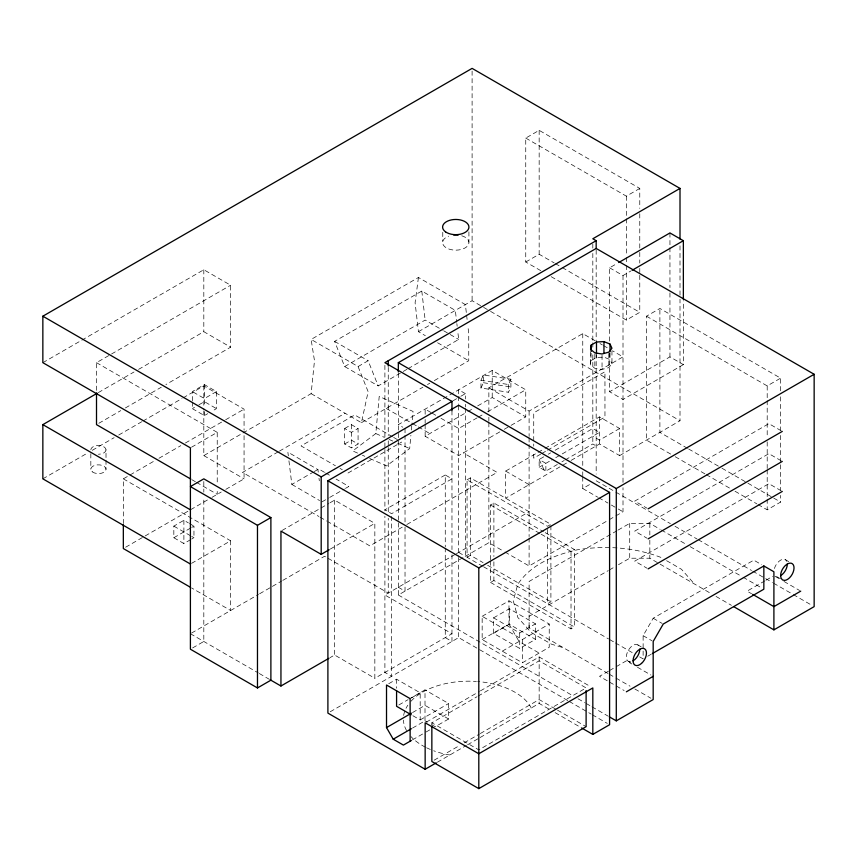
<?xml version="1.0" encoding="UTF-8"?>
<svg xmlns="http://www.w3.org/2000/svg" width="857" height="857" viewBox="0 0 857 857"><rect width="100%" height="100%" fill="white"/><g stroke="black" fill="none" stroke-linecap="round" stroke-linejoin="round"><path stroke-width="0.64" stroke-dasharray="4.29 3.21" d="M412.528 728.064L425.008 720.855L425.008 689.874L409.089 699.066M434.349 380.594L468.747 360.733L468.747 333.63L467.826 325.714M608.063 673.506L529.101 627.924L529.101 625.385M357.562 453.085L352.72 450.932L375.816 433.556L379.212 396.459L413.074 411.456L411.863 424.708M369.656 458.441L386.582 465.94L409.678 448.565L410.889 435.313M411.371 430.01L411.735 426.036M243.045 432.956L311.123 393.652L314.487 360.733L311.123 339.436L418.441 277.486L465.383 304.589L466.454 313.833M418.441 277.486L415.099 302.778L418.441 331.691L425.351 335.687M611.952 350.834L611.952 363.732L608.802 367.642L602.043 369.453L594.844 368.339L590.569 364.814L591.212 352.784M311.123 393.652L361.429 422.694L368.135 391.713L358.076 366.55L311.123 339.436M480.97 380.262L483.423 374.97L510.911 379.223L510.911 386.968L508.458 392.26L480.97 388.007L480.97 380.262L508.458 384.514L510.911 379.223M480.97 388.007L483.423 382.715L483.423 374.97M639.665 656.901L643.125 658.894L643.125 635.669L653.184 618.24L753.785 560.157L761.616 564.677M42.85 362.672L203.816 269.741L230.64 285.231L230.64 347.181L165.883 384.568M96.509 390.353L96.509 362.672L110.382 354.659M111.539 353.995L230.64 285.231M540.788 270.673L525.748 261.996L525.748 138.084L539.16 130.339L639.772 188.422L639.772 208.412M98.319 392.602L133.992 372.002M138.577 369.367L203.816 331.691L230.64 347.181M98.823 423.294L120.794 410.61M125.411 407.932L161.266 387.235M192.332 400.765L192.332 391.585L204.405 384.622L216.467 391.585L216.467 408.628L212.086 411.156M42.85 478.838L87.693 452.946M92.288 450.3L114.131 437.681M118.737 435.024L141.726 421.751M142.883 421.087L181.973 398.516M183.119 397.852L203.816 385.907L244.063 409.143L244.063 430.182M216.467 391.585L204.405 398.559L192.332 391.585M192.332 402.072L192.332 408.628L194.518 407.354M198.91 404.825L204.405 401.654L216.467 408.628M192.332 408.628L204.405 415.591L207.694 413.695M406.946 369.313L378.194 385.907L344.664 366.55L334.605 341.375L421.794 291.037L455.324 310.395L456.695 322.275M123.333 523.552L123.333 478.838L154.378 460.916M158.974 458.259L180.827 445.651M185.423 442.994L224.513 420.423M225.659 419.759L244.063 409.143M191.518 447.215L217.228 432.367L217.228 483.787M525.748 138.084L626.36 196.167L639.772 188.422M344.664 366.55L425.147 320.079L442.491 330.095M525.748 261.996L539.16 254.25L554.2 262.928M203.816 410.889L203.816 455.603L241.899 433.621M358.076 366.55L368.135 360.733L378.194 385.907M418.441 331.691L472.1 300.721L482.491 306.72M408.093 368.649L458.677 339.436L457.767 331.52M278.257 451.8L242.552 472.411L318.922 516.503M279.403 451.136L345.05 413.235M125.636 547.216L144.062 536.568M145.219 535.904L210.865 498.003M212.011 497.339L221.224 492.025M225.83 489.358L244.063 478.838L244.063 431.5M609.584 341.086L609.584 267.802L617.565 263.195M190.608 539.674L183.891 543.542L173.832 537.735L173.832 526.123L183.891 520.306L188.369 522.888M344.664 428.5L351.37 424.633L358.076 428.5L358.076 443.99L351.37 447.857L344.664 443.99L344.664 428.5L351.37 432.378L358.076 428.5M361.429 422.694L422.887 387.214M427.472 384.568L429.764 383.24M609.584 267.802L623.007 275.547L630.977 270.941M173.832 537.735L190.608 528.051M191.722 527.409L193.961 526.123L193.961 537.735L191.722 539.021M344.664 443.99L351.37 440.112L358.076 443.99M511.061 425.361L525.748 416.888L525.748 389.774L492.218 370.417L398.323 424.622L402.79 427.204M452.86 400.883L459.695 396.941M460.83 396.277L465.383 393.652L465.383 398.987M488.865 411.96L488.865 387.846L582.76 333.63L595.411 340.936M191.55 563.36L230.64 540.799L230.64 610.495L191.507 587.902M348.017 473.032L401.676 442.051M425.147 424.633L425.147 436.245L465.683 412.838M467.868 411.574L473.332 408.425M477.703 405.897L492.218 397.519L525.748 416.888M551.19 276.682L626.36 320.079L639.772 312.334L639.772 275.022M670.624 454.06L646.478 440.112L646.478 316.201L659.89 308.456L780.62 378.162L780.62 391.488M282.092 530.451L328.895 503.434M330.041 502.77L334.605 500.134L374.841 523.37L374.841 678.262L334.605 655.027L330.052 657.651M477.188 417.82L458.677 428.5L437.863 416.481M478.335 417.155L482.962 414.477M487.59 411.81L525.748 389.774M591.212 360.529L596.483 357.487L603.917 357.112L610.023 359.576L611.952 363.732M488.865 387.846L529.101 411.071L623.007 356.866L612.659 350.888M499.77 431.885L458.677 455.603L425.147 436.245M504.28 429.282L509.936 426.015M445.265 474.971L384.9 509.819L391.617 513.686L451.971 478.838L445.265 474.971L445.265 546.948M330.32 549.069L374.841 523.37M191.55 633.066L258.471 594.437M259.628 593.762L271.219 587.077M272.376 586.402L281.653 581.046M282.81 580.382L324.546 556.289L326.86 557.618M609.584 353.073L609.584 391.713L669.949 356.866L683.361 364.611L683.361 300.657M467.065 479.802L470.418 477.874L550.901 524.334L547.548 526.273L467.065 479.802L467.065 557.254L482.405 566.113M192.643 647.924L203.816 641.475L203.816 497.499M683.361 364.611L623.007 399.458L609.584 391.713M402.222 527.184L369.828 545.888L328.177 521.849M406.85 524.516L497.103 472.411L463.337 452.914M566.466 463.08L505.63 498.206L505.63 471.093L536.932 453.021M538.089 452.357L543.884 449.014M545.041 448.34L599.525 416.888L619.643 428.5L619.643 455.603L599.525 443.99L570.998 460.466M540.628 454.178L533.729 458.163L533.729 451.5M541.774 453.524L546.37 450.868M547.516 450.204L604.956 417.038L604.956 371.734L533.729 412.86L533.729 446.165M543.734 456.845L539.16 459.481L539.16 467.226L545.877 471.093L557.318 464.483M548.298 454.21L550.58 452.892M555.143 450.246L592.819 428.5L599.525 432.378L551.597 460.048M539.16 467.226L550.451 460.702M561.903 461.837L564.195 460.52M565.341 459.855L592.819 443.99L596.172 445.929M619.643 428.5L599.525 440.123L592.819 436.245M490.536 559.717L490.536 504.977L493.889 503.038L543.402 531.619M619.643 455.603L680.008 420.755L680.008 299.243M455.26 554.383L384.9 595.004L451.971 633.73L374.841 678.262M456.406 553.729L529.101 511.758M398.323 522.899L398.323 595.004L463.112 557.596M458.677 552.411L465.383 556.289L488.865 542.727L503.809 551.362M582.76 476.974L582.76 488.522L590.58 484.001M467.065 557.254L470.418 555.315L483.069 562.621M646.478 316.201L767.197 385.907L780.62 378.162M490.536 561.056L490.536 582.417L493.889 580.489L574.372 626.949L574.372 549.508L544.549 532.283M504.955 552.026L529.101 565.963L608.17 520.317M609.273 519.685L614.79 516.492M615.894 515.86L623.007 511.758L623.007 487.719M541.131 534.179L571.019 551.447L574.372 549.508M616.986 530.719L529.101 581.453L529.101 627.924M618.143 530.044L629.713 523.37L649.831 523.37L660.19 529.358M482.159 616.301L508.983 600.811L549.23 624.046L549.23 647.281L522.395 662.772L482.159 639.536L482.159 616.301L522.395 639.536L549.23 624.046M330.213 711.771L458.677 637.597L568.116 700.78M493.557 617.854L509.315 608.749L535.475 623.853L535.475 639.343L519.717 648.438L493.557 633.344L493.557 617.854L519.717 632.959L535.475 623.853M388.746 683.704L396.577 679.194L420.187 692.82L420.187 719.923L412.313 715.381M482.159 639.536L508.983 624.046L508.983 600.811M493.557 633.344L509.315 624.239L535.475 639.343M550.901 525.673L550.901 601.785L547.548 603.714L547.548 527.612M529.101 616.301L608.256 570.601M609.402 569.948L615.08 566.659M618.475 564.709L629.713 558.218L649.831 558.218L658.979 563.51M398.848 704.979L407.953 699.73M411.242 697.984L420.187 692.82M502.277 651.159L519.042 641.475L539.16 653.088M412.56 712.553L425.008 705.365L448.618 718.991L448.618 703.511L425.008 689.874M758.006 504.505L767.197 509.819L780.62 502.073L780.62 495.41M490.536 582.417L571.019 628.888L574.372 626.949M420.187 719.923L448.618 703.511M426.293 722.13L479.277 691.535M480.423 690.871L539.16 656.965L590.537 686.618M431.853 725.461L431.853 722.794L476.856 696.805M478.013 696.141L539.16 660.833L586.113 687.935L478.806 749.896L431.853 722.794M412.388 739.912L424.986 732.639M425.972 732.071L430.664 729.361M448.618 718.991L435.206 726.736L431.81 724.776M434.156 760.18L459.545 745.526M464.162 742.858L479.159 734.203M480.316 733.538L539.16 699.558L556.343 709.478M437.349 762.216L466.433 745.419M467.579 744.765L478.977 738.177M480.124 737.523L539.16 703.426L550.548 710.003M608.47 671.16L599.525 676.323L608.47 681.486M609.584 670.517L615.176 667.292M616.29 666.639L626.36 660.833L631.823 663.993M764.969 580.81L747.079 591.137L751.557 593.719M766.083 580.168L772.789 576.29M647.721 656.248L651.17 654.255M288.938 460.809L291.83 484.409L313.148 472.196M314.273 471.554L318.761 468.983L324.535 472.346M321.889 501.902L328.627 498.046M329.741 497.403L344.332 489.047M345.457 488.404L348.82 486.476L336.105 479.074M449.946 754.942L448.543 754.813A65.368 37.74 0 0 1 433.685 750.775M483.423 382.715L510.911 386.968M660.886 557.393C634.298 547.28 605.481 545.331 577.5 549.766C554.725 554.95 531.319 564.045 517.81 584.228L513.268 600.811L517.81 617.404L531.019 632.37L551.587 644.239L563.381 647.71M375.816 433.556L384.279 437.306M389.121 439.448L392.752 441.055M397.584 443.198L409.678 448.565M362.393 455.228L364.814 456.299M555.357 263.602L561.131 266.934M562.288 267.598L639.772 312.334M781.177 430.76L768.879 423.658L634.737 501.099L647.035 508.201M600.007 343.582L602.31 344.91M603.457 345.575L608.052 348.231M781.177 460.766L768.879 453.664L634.737 531.115L647.035 538.217M483.648 307.384L489.422 310.727M490.579 311.391L680.008 420.755M781.177 490.782L768.879 483.68L634.737 561.121L647.035 568.223M687.485 448.307L659.89 432.378L659.89 308.456M688.632 448.972L720.823 467.558M721.98 468.222L772.564 497.424M773.721 498.088L780.62 502.073M675.22 456.717L705.118 473.975M706.264 474.639L730.41 488.576M735.006 491.232L756.849 503.841M443.647 330.759L458.677 339.436M437.573 342.746L468.747 360.733M785.355 559.685L788.708 561.624M465.383 393.652L458.677 389.774L458.677 395.109M780.341 578.7L775.874 576.118A9.481 5.474 -60 0 0 778.049 576.536M775.028 576.29L779.495 578.871M783.973 581.453L799.613 590.494M596.172 480.777L614.726 491.49M615.883 492.154L670.378 523.616M675.016 526.294L697.041 539.01M698.209 539.685L751.535 570.473M752.703 571.148L772.414 582.524M773.571 583.199L792.125 593.901M793.282 594.576L811.836 605.288M334.605 341.375L368.135 360.733M661.347 530.022L685.536 543.981M690.142 546.648L741.969 576.568M743.115 577.232L761.541 587.87M582.76 488.522L597.715 497.156M598.743 497.756L607.924 503.048M611.362 505.041L617.115 508.351M618.261 509.015L623.007 511.758M430.932 412.474L425.147 409.143L425.147 414.306M432.089 413.149L436.706 415.816M666.596 560.692L681.454 569.262L694.427 583.971M505.63 471.093L529.101 484.644M660.126 564.163L710.528 593.258M716.034 596.44L731.417 605.321M386.207 408.393L411.446 422.962M412.592 423.626L417.188 426.272M418.334 426.936L429.807 433.556M392.517 436.77L354.723 414.949L301.064 445.929L335.419 465.758M393.652 437.424L399.383 440.734M490.536 504.977L539.974 533.515M653.184 618.24L662.129 623.403M643.125 635.669L652.07 640.832M340.004 468.404L342.286 469.722M637.801 644.871L641.154 646.81M487.665 565.277L550.901 601.785M483.552 566.766L608.566 638.947M609.723 639.611L614.33 642.279M615.487 642.943L633.912 653.58M628.32 661.304L630.559 662.6M637.501 667.271L650.945 675.037M96.509 362.672L217.228 432.367M609.22 674.17L614.898 677.458M616.033 678.112L630.034 686.189M634.844 688.974L650.892 698.23M609.584 682.129L615.176 685.364M616.29 686.007L624.121 690.517M320.079 517.167L327.02 521.174M203.816 455.603L244.063 478.838M398.323 587.259L405.029 591.137L405.029 525.812M398.323 595.004L573.397 696.088M578.036 698.766L584.988 702.783M586.145 703.447L590.784 706.125M591.951 706.8L608.181 716.173M191.936 479.727L195.385 481.72M196.532 482.384L217.228 494.328L217.228 489.058M328.017 558.293L388.253 593.076L388.253 518.292M569.273 701.454L591.159 714.085M592.305 714.749L607.281 723.394M557.489 710.132L586.113 726.661M555.1 712.628L582.053 728.193M123.333 478.838L230.64 540.799M189.483 523.541L193.961 526.123M173.832 526.123L190.608 535.796M191.722 536.439L193.961 537.735M425.008 720.855L427.279 722.162M190.404 633.73L258.171 672.852M259.317 673.516L270.887 680.201M325.692 473.01L331.477 476.385M291.83 484.409L319.575 500.552M508.983 624.046L519.042 641.475M544.195 470.129L539.16 459.481L545.877 463.348L545.877 471.093M531.136 708.064L530.912 707.261A65.368 37.74 0 0 0 477.692 681.54M318.236 472.1L317.936 469.615L287.877 452.121L288.327 455.849M318.997 478.302L319.307 480.788M466.604 315.151L467.215 320.432M456.856 323.603L457.156 326.238M421.794 291.037L425.147 320.079M780.62 396.812L780.62 430.128M780.62 435.452L780.62 463.433M780.62 464.762L780.62 490.086M767.197 385.907L767.197 399.233M767.197 400.562L767.197 436.534M767.197 441.869L767.197 468.511M767.197 469.85L767.197 497.821M767.197 499.16L767.197 509.819M680.008 245.841L680.008 297.915M669.949 232.954L669.949 246.28M669.949 247.609L669.949 287.577M669.949 292.912L669.949 356.866M649.831 523.37L649.831 534.993M649.831 540.146L649.831 558.218M639.772 213.736L639.772 251.047M639.772 252.376L639.772 263.035M639.772 268.37L639.772 273.694M629.713 523.37L629.713 558.218M626.36 196.167L626.36 217.485M626.36 218.814L626.36 256.125M626.36 257.454L626.36 264.117M626.36 265.445L626.36 320.079M623.007 275.547L623.007 482.384M610.023 353.127L610.023 359.576M608.802 353.438L608.802 367.642M602.043 355.259L602.043 369.453M599.525 416.888L599.525 443.99M596.483 354.905L596.483 357.487M596.172 250.019L596.172 340.647M596.172 353.93L596.172 474.103M594.844 354.145L594.844 368.339M592.819 244.095L592.819 248.102M592.819 253.436L592.819 341.504M592.819 342.843L592.819 349.517M592.819 354.852L592.819 443.99M590.569 351.906L590.569 364.814M582.76 333.63L582.76 466.529M582.76 471.843L582.76 475.689M571.019 551.447L571.019 628.888M539.16 130.339L539.16 254.25M539.16 656.965L539.16 703.426M529.101 411.071L529.101 436.449M529.101 437.777L529.101 443.123M529.101 444.462L529.101 536.589M529.101 537.928L529.101 565.963M522.395 639.536L522.395 662.772M519.717 632.959L519.717 648.438M509.315 608.749L509.315 624.239M508.458 384.514L508.458 392.26M493.889 503.038L493.889 556.45M493.889 561.796L493.889 580.489M492.218 370.417L492.218 397.519M488.865 417.295L488.865 421.301M488.865 422.63L488.865 542.727M472.1 71.056L472.1 300.721M470.418 477.874L470.418 555.315M468.918 231.829L468.918 242.156M465.383 404.311L465.383 406.979M465.383 408.318L465.383 556.289M458.677 396.437L458.677 404.44M458.677 405.779L458.677 556.15M458.677 557.489L458.677 637.597M451.971 410.739L451.971 549.605M451.971 554.822L451.971 641.475L445.265 637.597L445.265 548.287M442.769 232.333L442.769 241.363M425.147 419.469L425.147 423.337M405.029 428.5L405.029 433.835M405.029 435.163L405.029 524.484M398.323 373.352L398.323 521.57M396.577 679.194L396.577 688.225M391.617 516.353L391.617 676.323L384.9 672.456L384.9 516.225M388.253 367.407L388.253 435.506M388.253 440.852L388.253 446.197M388.253 447.525L388.253 512.957M384.9 365.339L384.9 437.445M384.9 442.79L384.9 448.125M384.9 449.464L384.9 510.89M351.37 424.633L351.37 447.857M334.605 500.134L334.605 655.027M204.405 384.622L204.405 406.422M204.405 411.66L204.405 415.591M203.816 269.741L203.816 331.691M203.816 385.907L203.816 409.582M203.816 481.505L203.816 492.164M183.891 520.306L183.891 543.542M90.831 449.85A7.584 4.381 0 0 1 98.416 445.469A7.584 4.381 0 0 1 106.011 449.85L106.011 458.891M106.011 460.177L106.011 469.218M90.831 453.728L90.831 469.218M430.321 749.447A65.368 37.74 0 0 1 426.615 747.775M425.415 747.175A65.368 37.74 0 0 1 410.932 736.538M406.572 730.582A65.368 37.74 0 0 1 403.411 720.094M403.658 715.381A65.368 37.74 0 0 1 407.814 705.247M410.932 701.305A65.368 37.74 0 0 1 476.406 681.444M630.495 661.722A9.481 5.474 -60 0 1 628.32 650.356A9.481 5.474 -60 0 1 639.258 646.553M774.417 568.512A9.481 5.474 -60 0 1 780.62 560.157A9.481 5.474 -60 0 1 786.812 561.356M461.741 235.782A13.166 7.606 0 0 1 466.283 247.127A13.166 7.606 0 0 1 446.143 247.737A13.166 7.606 0 0 1 448.597 236.178M106.011 449.85A7.584 4.381 0 0 1 98.416 454.231M92.395 471.886A7.584 4.381 0 0 0 105.432 470.889A7.584 4.381 0 0 0 97.43 464.869A7.584 4.381 0 0 0 92.395 471.886"/><path stroke-width="1.29" d="M603.928 353.234L603.981 341.622L596.483 341.997L591.212 345.039L590.569 349.324L594.844 352.859L602.043 353.973L608.802 352.152L611.952 348.253L610.023 344.086L603.981 341.622M328.917 658.305L280.946 686.007L270.887 680.201L257.475 687.946L190.404 649.22L190.404 447.857L42.85 362.672L42.85 316.201L472.1 68.378L680.008 188.422L680.008 239.157M190.404 564.024L42.85 478.838L42.85 424.633L97.162 393.267M680.008 188.422L592.819 238.76L596.172 240.699L596.172 248.691M596.172 240.699L384.9 362.672L451.971 401.397L451.971 410.739M398.323 372.013L398.323 362.672L596.172 248.444L814.15 374.284L814.15 606.627L773.903 629.863L733.603 606.585M618.7 262.542L669.949 232.954L683.361 240.699L683.361 299.318M632.112 270.287L683.361 240.699M42.85 316.201L321.193 476.899L451.971 401.397M436.234 762.859L425.147 769.254L327.899 713.11L327.899 480.777L458.677 405.265L609.584 492.389L609.584 724.722L592.819 734.406L582.053 728.193M270.887 517.564L203.816 478.838L190.404 486.583L257.475 525.309L270.887 517.564L270.887 680.201M280.946 686.007L280.946 531.115L321.193 554.35L329.184 549.733M327.899 480.777L478.806 567.902L609.584 492.389M398.323 362.672L616.29 488.522L814.15 374.284M648.149 508.844L782.291 431.403M648.149 538.86L782.291 461.409M648.149 568.866L782.291 491.425M411.36 740.502L403.411 745.097L393.224 739.205L386.518 727.593L411.424 713.206M393.224 739.205L411.392 728.718M773.903 629.863L773.903 571.769L763.844 565.963L663.243 624.046L653.184 641.475L653.184 699.558L616.29 720.855L609.338 716.838M652.316 653.591L763.844 589.198L763.844 565.963M626.36 691.813L653.184 676.323M800.738 591.137L773.903 606.627L752.671 594.362M431.853 726.8L431.853 761.509L478.806 788.622L586.113 726.661L586.113 690.613M190.79 479.063L96.509 424.633L96.509 392.988M42.85 424.633L190.404 509.819M190.35 587.238L123.333 548.544L123.333 524.87M411.189 714.727L396.577 706.297L396.577 690.806M780.62 575.647L781.123 578.314L782.58 579.985L784.755 580.414A9.481 5.474 -60 0 0 793.796 570.034A9.481 5.474 -60 0 0 788.194 563.585A9.481 5.474 -60 0 0 780.62 575.647A9.481 5.474 -60 0 0 787.326 564.024M616.29 488.522L616.29 720.855M610.023 344.086L610.023 351.831M596.483 341.997L596.483 353.609M592.819 734.406L592.819 687.935L478.806 753.764L425.147 722.794L425.147 769.254M591.212 345.039L591.212 351.499M478.806 567.902L478.806 788.622M410.128 741.219L410.128 698.626L386.518 685L386.518 727.593M388.253 360.733L388.253 366.078M321.193 476.899L321.193 554.35M257.475 525.309L257.475 687.946M639.772 649.22A9.481 5.474 -60 0 1 633.066 660.833M453.707 235.043A13.166 7.606 0 0 1 458.12 235.075M641.507 663.436A9.481 5.474 -60 0 0 644.507 648.749A9.481 5.474 -60 0 0 633.291 658.701A9.481 5.474 -60 0 0 641.507 663.436M445.533 231.851A13.166 7.606 0 0 0 468.061 229.783A13.166 7.606 0 0 0 453.707 219.553A13.166 7.606 0 0 0 445.533 231.851"/></g></svg>
